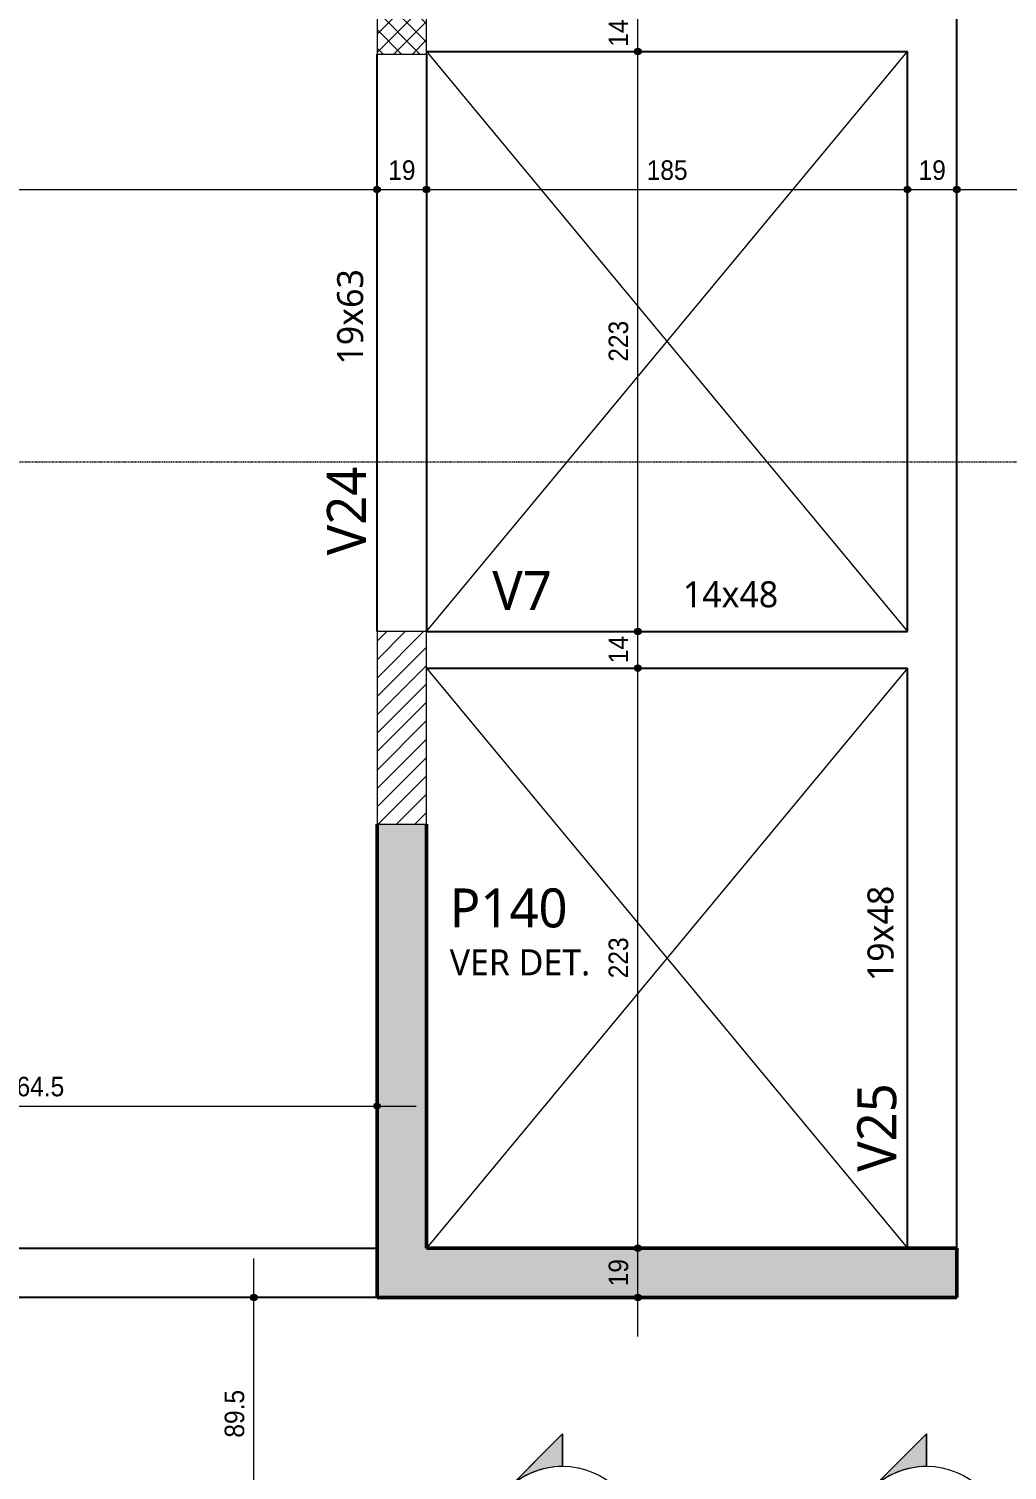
# Model space of a CAD drawing. Header units: centimetres. Extents: x -28 to 30806, y -3196 to 88064.
# Drawn here: x 2167 to 2543, y -93 to 461 of the extents above; entities that cross this region are included whole.
import ezdxf

# ---------------------------------------------------------------- set-up
doc = ezdxf.new("R2010")
doc.units = ezdxf.units.CM
doc.linetypes.add('Centro de 6 mm', pattern=[1.32, 0.6, -0.24, 0.24, -0.24])
for name, color, linetype, lineweight in [('A-ANNO-DIMS', 7, 'Continuous', 9), ('A-ANNO-DIMS-50', 7, 'Continuous', 9), ('A-DETL-GENF', 7, 'Continuous', 18), ('A-DETL-THIN', 7, 'Continuous', 25), ('G-ANNO-SYMB', 7, 'Continuous', 9), ('S-BEAM', 7, 'Continuous', 25), ('S-BEAM-IDEN', 7, 'Continuous', 9), ('S-COLS', 7, 'Continuous', 25), ('S-COLS-IDEN', 7, 'Continuous', 9)]:
    doc.layers.add(name, color=color, linetype=linetype, lineweight=lineweight)
doc.layers.add('A-DETL', color=7, linetype='Continuous', lineweight=18, true_color=0x00a600)
doc.styles.add('Arial', font='arial.ttf', dxfattribs={"width": 0.9, "height": 7.5})
doc.styles.add('Gadugi_1', font='gadugi.ttf', dxfattribs={"height": 10})
doc.styles.add('Gadugi_2', font='gadugi.ttf', dxfattribs={"height": 15})
doc.styles.add('Gadugi_3', font='gadugi.ttf', dxfattribs={"height": 0.2})
doc.dimstyles.new('PED_1_5mm_ESQ', dxfattribs={"dimscale": 30.48, "dimtxt": 7.651945, "dimasz": 0.328084, "dimexe": 0.246063, "dimexo": 0.246063, "dimgap": 0.049213, "dimtad": 1, "dimdec": 1, "dimrnd": 0.5, "dimdsep": 46, "dimtxsty": 'Arial', "dimblk1": 'DOTSMALL', "dimblk2": 'DOTSMALL', "dimsah": 1, "dimcen": 0.09, "dimdle": 0.492126, "dimazin": 0, "dimtfac": 1, "dimtdec": 4, "dimtix": 1, "dimtmove": 0, "dimatfit": 3, "dimfxl": 1, "dimtvp": 1, "dimtolj": 1, "dimtzin": 0, "dimarcsym": 2})

# ---------------------------------------------------------------- blocks, each defined once
blk = doc.blocks.new('PED_TAG_PILAR_R04 - PILAR VER DET_-2523782-PL H 001 - FORMA DO BARRILETE')
at = {"layer": 'S-COLS-IDEN', "insert": (0.115, -0.633), "char_height": 0.2, "width": 1.37089, "attachment_point": 1, "style": 'Gadugi_3'}
blk.add_mtext('VER DET.', dxfattribs=at)
blk = doc.blocks.new('Corte - M_Cabeça do corte - Preenchida-2060824-PL H 001 - FORMA DO BARRILETE')
at = {"layer": 'G-ANNO-SYMB'}
h = blk.add_hatch(color=256, dxfattribs=at)
edge = h.paths.add_edge_path(flags=0)
edge.add_line((-0.6, 0.849), (-0.6, 0.6))
edge.add_arc((-0.6, 0), 0.6, 90, 135)
edge.add_line((-1.024, 0.424), (-0.6, 0.849))
h = blk.add_hatch(color=256, dxfattribs=at)
edge = h.paths.add_edge_path(flags=0)
edge.add_line((-0.6, 0.849), (-0.176, 0.424))
edge.add_arc((-0.6, 0), 0.6, 45, 90)
edge.add_line((-0.6, 0.6), (-0.6, 0.849))
h = blk.add_hatch(color=256, dxfattribs=at)
edge = h.paths.add_edge_path(flags=0)
edge.add_line((-1.449, 0), (-1.024, 0.424))
edge.add_arc((-0.6, 0), 0.6, 135, 180)
edge.add_line((-1.2, 0), (-1.449, 0))
h = blk.add_hatch(color=256, dxfattribs=at)
edge = h.paths.add_edge_path(flags=0)
edge.add_line((0.249, 0), (0, 0))
edge.add_arc((-0.6, 0), 0.6, 360, 405)
edge.add_line((-0.176, 0.424), (0.249, 0))
for p, q in [((-0.6, 0.849), (-1.449, 0)), ((-0.6, 0.849), (-1.024, 0.424)), ((-0.6, 0.849), (0.249, 0)), ((-0.6, 0.6), (-0.6, 0.849)), ((-0.6, 0.849), (-0.6, 0.6)), ((-0.176, 0.424), (-0.6, 0.849)), ((-1.024, 0.424), (-1.449, 0)), ((0.249, 0), (-0.176, 0.424)), ((-1.449, 0), (-1.2, 0)), ((0, 0), (0.249, 0)), ((-1.2, 0), (-1.449, 0)), ((0, 0), (0.249, 0))]:
    blk.add_line(p, q, dxfattribs=at)
for start, end in [(360, 180), (90, 135), (45, 90), (135, 180), (360, 45), (180, 360)]:
    blk.add_arc((-0.6, 0), 0.6, start, end, dxfattribs=at)
blk = doc.blocks.new('DIMBLOCK8-PL H 001 - FORMA DO BARRILETE')
at = {"layer": 'A-ANNO-DIMS-50'}
h = blk.add_hatch(color=256, dxfattribs=at)
edge = h.paths.add_edge_path(flags=0)
edge.add_arc((1988.97, 399.02), 1.25, 0, 360)
h = blk.add_hatch(color=256, dxfattribs=at)
edge = h.paths.add_edge_path(flags=0)
edge.add_arc((2300.46, 399.02), 1.25, 0, 360)
for p, q in [((1988.97, 393.29), (1988.97, 406.52)), ((2300.46, 393.29), (2300.46, 406.52)), ((1988.97, 399.02), (2300.46, 399.02)), ((1988.97, 399.02), (1988.97, 393.29)), ((2300.46, 399.02), (2300.46, 393.29))]:
    blk.add_line(p, q, dxfattribs=at)
for centre in [(1988.97, 399.02), (2300.46, 399.02)]:
    blk.add_circle(centre, 1.25, dxfattribs=at)
at = {"layer": 'A-ANNO-DIMS-50', "color": 0, "insert": (2133.06, 410.26), "char_height": 7.5, "width": 27.9708, "attachment_point": 1, "line_spacing_factor": 0.941778, "style": 'Arial'}
blk.add_mtext('311.5', dxfattribs=at)
blk = doc.blocks.new('_DotSmall')
at = {"color": 0, "linetype": 'ByBlock', "const_width": 0.5}
blk.add_lwpolyline([(-0.0625, 0, 1), (0.0625, 0, 1)], format="xyb", close=True, dxfattribs=at)
blk = doc.blocks.new('DIMBLOCK9-PL H 001 - FORMA DO BARRILETE')
at = {"layer": 'A-ANNO-DIMS-50'}
h = blk.add_hatch(color=256, dxfattribs=at)
edge = h.paths.add_edge_path(flags=0)
edge.add_arc((2300.46, 399.02), 1.25, 0, 360)
h = blk.add_hatch(color=256, dxfattribs=at)
edge = h.paths.add_edge_path(flags=0)
edge.add_arc((2319.46, 399.02), 1.25, 0, 360)
for p, q in [((2300.46, 393.29), (2300.46, 406.52)), ((2319.46, 393.29), (2319.46, 406.52)), ((2300.46, 399.02), (2319.46, 399.02)), ((2300.46, 399.02), (2300.46, 393.29)), ((2319.46, 399.02), (2319.46, 393.29))]:
    blk.add_line(p, q, dxfattribs=at)
for centre in [(2300.46, 399.02), (2319.46, 399.02)]:
    blk.add_circle(centre, 1.25, dxfattribs=at)
at = {"layer": 'A-ANNO-DIMS-50', "color": 0, "insert": (2304.78, 410.26), "char_height": 7.5, "width": 12.4315, "attachment_point": 1, "line_spacing_factor": 0.941778, "style": 'Arial'}
blk.add_mtext('19', dxfattribs=at)
blk = doc.blocks.new('DIMBLOCK10-PL H 001 - FORMA DO BARRILETE')
at = {"layer": 'A-ANNO-DIMS-50'}
h = blk.add_hatch(color=256, dxfattribs=at)
edge = h.paths.add_edge_path(flags=0)
edge.add_arc((2319.46, 399.02), 1.25, 0, 360)
h = blk.add_hatch(color=256, dxfattribs=at)
edge = h.paths.add_edge_path(flags=0)
edge.add_arc((2504.46, 399.02), 1.25, 0, 360)
for p, q in [((2319.46, 393.29), (2319.46, 406.52)), ((2504.46, 393.29), (2504.46, 406.52)), ((2319.46, 399.02), (2504.46, 399.02)), ((2319.46, 399.02), (2319.46, 393.29)), ((2504.46, 399.02), (2504.46, 393.29))]:
    blk.add_line(p, q, dxfattribs=at)
for centre in [(2319.46, 399.02), (2504.46, 399.02)]:
    blk.add_circle(centre, 1.25, dxfattribs=at)
at = {"layer": 'A-ANNO-DIMS-50', "color": 0, "insert": (2404.19, 410.26), "char_height": 7.5, "width": 18.6472, "attachment_point": 1, "line_spacing_factor": 0.941778, "style": 'Arial'}
blk.add_mtext('185', dxfattribs=at)
blk = doc.blocks.new('DIMBLOCK11-PL H 001 - FORMA DO BARRILETE')
at = {"layer": 'A-ANNO-DIMS-50'}
h = blk.add_hatch(color=256, dxfattribs=at)
edge = h.paths.add_edge_path(flags=0)
edge.add_arc((2504.46, 399.02), 1.25, 0, 360)
h = blk.add_hatch(color=256, dxfattribs=at)
edge = h.paths.add_edge_path(flags=0)
edge.add_arc((2523.46, 399.02), 1.25, 0, 360)
for p, q in [((2504.46, 393.29), (2504.46, 406.52)), ((2523.46, 393.29), (2523.46, 406.52)), ((2504.46, 399.02), (2523.46, 399.02)), ((2504.46, 399.02), (2504.46, 393.29)), ((2523.46, 399.02), (2523.46, 393.29))]:
    blk.add_line(p, q, dxfattribs=at)
for centre in [(2504.46, 399.02), (2523.46, 399.02)]:
    blk.add_circle(centre, 1.25, dxfattribs=at)
at = {"layer": 'A-ANNO-DIMS-50', "color": 0, "insert": (2508.78, 410.26), "char_height": 7.5, "width": 12.4315, "attachment_point": 1, "line_spacing_factor": 0.941778, "style": 'Arial'}
blk.add_mtext('19', dxfattribs=at)
blk = doc.blocks.new('DIMBLOCK12-PL H 001 - FORMA DO BARRILETE')
at = {"layer": 'A-ANNO-DIMS-50'}
h = blk.add_hatch(color=256, dxfattribs=at)
edge = h.paths.add_edge_path(flags=0)
edge.add_arc((2523.46, 399.02), 1.25, 0, 360)
h = blk.add_hatch(color=256, dxfattribs=at)
edge = h.paths.add_edge_path(flags=0)
edge.add_arc((2740.96, 399.02), 1.25, 0, 360)
for p, q in [((2523.46, 393.29), (2523.46, 406.52)), ((2740.96, 393.29), (2740.96, 406.52)), ((2523.46, 399.02), (2740.96, 399.02)), ((2523.46, 399.02), (2523.46, 393.29)), ((2740.96, 399.02), (2740.96, 393.29))]:
    blk.add_line(p, q, dxfattribs=at)
for centre in [(2523.46, 399.02), (2740.96, 399.02)]:
    blk.add_circle(centre, 1.25, dxfattribs=at)
at = {"layer": 'A-ANNO-DIMS-50', "color": 0, "insert": (2620.56, 410.26), "char_height": 7.5, "width": 27.9708, "attachment_point": 1, "line_spacing_factor": 0.941778, "style": 'Arial'}
blk.add_mtext('217.5', dxfattribs=at)
blk = doc.blocks.new('DIMBLOCK53-PL H 001 - FORMA DO BARRILETE')
at = {"layer": 'A-ANNO-DIMS-50'}
h = blk.add_hatch(color=256, dxfattribs=at)
edge = h.paths.add_edge_path(flags=0)
edge.add_arc((2253.11, -26.88), 1.25, 0, 360)
h = blk.add_hatch(color=256, dxfattribs=at)
edge = h.paths.add_edge_path(flags=0)
edge.add_arc((2253.11, -116.45), 1.25, 0, 360)
for p, q in [((2253.11, -116.45), (2253.11, -11.88)), ((2258.84, -26.88), (2245.61, -26.88)), ((2253.11, -26.88), (2258.84, -26.88)), ((2258.84, -116.45), (2245.61, -116.45)), ((2253.11, -116.45), (2258.84, -116.45))]:
    blk.add_line(p, q, dxfattribs=at)
for centre in [(2253.11, -26.88), (2253.11, -116.45)]:
    blk.add_circle(centre, 1.25, dxfattribs=at)
at = {"layer": 'A-ANNO-DIMS-50', "color": 0, "insert": (2241.87, -80.73), "char_height": 7.5, "width": 21.7551, "attachment_point": 1, "rotation": 90, "line_spacing_factor": 0.941778, "style": 'Arial'}
blk.add_mtext('89.5', dxfattribs=at)
blk = doc.blocks.new('DIMBLOCK72-PL H 001 - FORMA DO BARRILETE')
at = {"layer": 'A-ANNO-DIMS-50'}
h = blk.add_hatch(color=256, dxfattribs=at)
edge = h.paths.add_edge_path(flags=0)
edge.add_arc((2400.77, -7.88), 1.25, 0, 360)
h = blk.add_hatch(color=256, dxfattribs=at)
edge = h.paths.add_edge_path(flags=0)
edge.add_arc((2400.77, -26.88), 1.25, 0, 360)
for p, q in [((2406.51, -7.88), (2393.27, -7.88)), ((2400.77, -41.88), (2400.77, -7.88)), ((2400.77, -7.88), (2406.51, -7.88)), ((2406.51, -26.88), (2393.27, -26.88)), ((2400.77, -26.88), (2406.51, -26.88))]:
    blk.add_line(p, q, dxfattribs=at)
for centre in [(2400.77, -7.88), (2400.77, -26.88)]:
    blk.add_circle(centre, 1.25, dxfattribs=at)
at = {"layer": 'A-ANNO-DIMS-50', "color": 0, "insert": (2389.54, -22.56), "char_height": 7.5, "width": 12.4315, "attachment_point": 1, "rotation": 90, "line_spacing_factor": 0.941778, "style": 'Arial'}
blk.add_mtext('19', dxfattribs=at)
blk = doc.blocks.new('DIMBLOCK73-PL H 001 - FORMA DO BARRILETE')
at = {"layer": 'A-ANNO-DIMS-50'}
h = blk.add_hatch(color=256, dxfattribs=at)
edge = h.paths.add_edge_path(flags=0)
edge.add_arc((2400.77, 215.12), 1.25, 0, 360)
h = blk.add_hatch(color=256, dxfattribs=at)
edge = h.paths.add_edge_path(flags=0)
edge.add_arc((2400.77, -7.88), 1.25, 0, 360)
for p, q in [((2406.51, 215.12), (2393.27, 215.12)), ((2400.77, -7.88), (2400.77, 215.12)), ((2400.77, 215.12), (2406.51, 215.12)), ((2406.51, -7.88), (2393.27, -7.88)), ((2400.77, -7.88), (2406.51, -7.88))]:
    blk.add_line(p, q, dxfattribs=at)
for centre in [(2400.77, 215.12), (2400.77, -7.88)]:
    blk.add_circle(centre, 1.25, dxfattribs=at)
at = {"layer": 'A-ANNO-DIMS-50', "color": 0, "insert": (2389.54, 95.85), "char_height": 7.5, "width": 18.6472, "attachment_point": 1, "rotation": 90, "line_spacing_factor": 0.941778, "style": 'Arial'}
blk.add_mtext('223', dxfattribs=at)
blk = doc.blocks.new('DIMBLOCK74-PL H 001 - FORMA DO BARRILETE')
at = {"layer": 'A-ANNO-DIMS-50'}
h = blk.add_hatch(color=256, dxfattribs=at)
edge = h.paths.add_edge_path(flags=0)
edge.add_arc((2400.77, 229.12), 1.25, 0, 360)
h = blk.add_hatch(color=256, dxfattribs=at)
edge = h.paths.add_edge_path(flags=0)
edge.add_arc((2400.77, 215.12), 1.25, 0, 360)
for p, q in [((2406.51, 229.12), (2393.27, 229.12)), ((2400.77, 215.12), (2400.77, 229.12)), ((2400.77, 229.12), (2406.51, 229.12)), ((2406.51, 215.12), (2393.27, 215.12)), ((2400.77, 215.12), (2406.51, 215.12))]:
    blk.add_line(p, q, dxfattribs=at)
for centre in [(2400.77, 229.12), (2400.77, 215.12)]:
    blk.add_circle(centre, 1.25, dxfattribs=at)
at = {"layer": 'A-ANNO-DIMS-50', "color": 0, "insert": (2389.54, 216.94), "char_height": 7.5, "width": 12.4315, "attachment_point": 1, "rotation": 90, "line_spacing_factor": 0.941778, "style": 'Arial'}
blk.add_mtext('14', dxfattribs=at)
blk = doc.blocks.new('DIMBLOCK75-PL H 001 - FORMA DO BARRILETE')
at = {"layer": 'A-ANNO-DIMS-50'}
h = blk.add_hatch(color=256, dxfattribs=at)
edge = h.paths.add_edge_path(flags=0)
edge.add_arc((2400.77, 452.12), 1.25, 0, 360)
h = blk.add_hatch(color=256, dxfattribs=at)
edge = h.paths.add_edge_path(flags=0)
edge.add_arc((2400.77, 229.12), 1.25, 0, 360)
for p, q in [((2406.51, 452.12), (2393.27, 452.12)), ((2400.77, 229.12), (2400.77, 452.12)), ((2400.77, 452.12), (2406.51, 452.12)), ((2406.51, 229.12), (2393.27, 229.12)), ((2400.77, 229.12), (2406.51, 229.12))]:
    blk.add_line(p, q, dxfattribs=at)
for centre in [(2400.77, 452.12), (2400.77, 229.12)]:
    blk.add_circle(centre, 1.25, dxfattribs=at)
at = {"layer": 'A-ANNO-DIMS-50', "color": 0, "insert": (2389.54, 332.85), "char_height": 7.5, "width": 18.6472, "attachment_point": 1, "rotation": 90, "line_spacing_factor": 0.941778, "style": 'Arial'}
blk.add_mtext('223', dxfattribs=at)
blk = doc.blocks.new('DIMBLOCK76-PL H 001 - FORMA DO BARRILETE')
at = {"layer": 'A-ANNO-DIMS-50'}
h = blk.add_hatch(color=256, dxfattribs=at)
edge = h.paths.add_edge_path(flags=0)
edge.add_arc((2400.77, 466.12), 1.25, 0, 360)
h = blk.add_hatch(color=256, dxfattribs=at)
edge = h.paths.add_edge_path(flags=0)
edge.add_arc((2400.77, 452.12), 1.25, 0, 360)
for p, q in [((2406.51, 466.12), (2393.27, 466.12)), ((2400.77, 452.12), (2400.77, 466.12)), ((2400.77, 466.12), (2406.51, 466.12)), ((2406.51, 452.12), (2393.27, 452.12)), ((2400.77, 452.12), (2406.51, 452.12))]:
    blk.add_line(p, q, dxfattribs=at)
for centre in [(2400.77, 466.12), (2400.77, 452.12)]:
    blk.add_circle(centre, 1.25, dxfattribs=at)
at = {"layer": 'A-ANNO-DIMS-50', "color": 0, "insert": (2389.54, 453.94), "char_height": 7.5, "width": 12.4315, "attachment_point": 1, "rotation": 90, "line_spacing_factor": 0.941778, "style": 'Arial'}
blk.add_mtext('14', dxfattribs=at)
blk = doc.blocks.new('DIMBLOCK103-PL H 001 - FORMA DO BARRILETE')
at = {"layer": 'A-ANNO-DIMS-50'}
h = blk.add_hatch(color=256, dxfattribs=at)
edge = h.paths.add_edge_path(flags=0)
edge.add_arc((2035.95, 46.76), 1.25, 0, 360)
h = blk.add_hatch(color=256, dxfattribs=at)
edge = h.paths.add_edge_path(flags=0)
edge.add_arc((2300.46, 46.76), 1.25, 0, 360)
for p, q in [((2035.95, 28.86), (2035.95, 54.26)), ((2300.46, 41.02), (2300.46, 54.26)), ((2035.95, 46.76), (2315.46, 46.76)), ((2035.95, 46.76), (2035.95, 28.86)), ((2300.46, 46.76), (2300.46, 41.02))]:
    blk.add_line(p, q, dxfattribs=at)
for centre in [(2035.95, 46.76), (2300.46, 46.76)]:
    blk.add_circle(centre, 1.25, dxfattribs=at)
at = {"layer": 'A-ANNO-DIMS-50', "color": 0, "insert": (2156.55, 57.99), "char_height": 7.5, "width": 27.9708, "attachment_point": 1, "line_spacing_factor": 0.941778, "style": 'Arial'}
blk.add_mtext('264.5', dxfattribs=at)

msp = doc.modelspace()

# ---------------------------------------------------------------- hatches: boundary and pattern name
at = {"layer": 'A-DETL-GENF', "true_color": 0x0000ff}
h = msp.add_hatch(dxfattribs=at)
h.set_pattern_fill('FP_2', color=5, style=0, pattern_type=2)
h.set_pattern_definition([(45, (2647.826, 0), (-3.535534, 3.535534), []), (135, (2647.826, 0), (-3.535534, -3.535534), [])])
h.paths.add_polyline_path([(2319.46, 451.12), (2319.46, 688.12), (2523.46, 688.12), (2523.46, 707.12), (2300.46, 707.12), (2300.46, 451.12)], flags=0)
at = {"layer": 'A-DETL-GENF', "true_color": 0x808080}
h = msp.add_hatch(dxfattribs=at)
h.set_pattern_fill('FP_1', color=8, style=0, pattern_type=2)
h.set_pattern_definition([(45, (2647.826, 0), (-3.535534, 3.535534), [])])
h.paths.add_polyline_path([(2300.46, 155.12), (2319.46, 155.12), (2319.46, 229.12), (2300.46, 229.12), (2300.46, 161.41)], flags=0)
at = {"layer": 'S-COLS', "true_color": 0x808080}
msp.add_hatch(color=8, dxfattribs=at).paths.add_polyline_path([(2523.46, -26.88), (2523.46, -7.88), (2319.46, -7.88), (2319.46, 155.12), (2300.46, 155.12), (2300.46, -26.88), (2513.96, -26.88)], flags=0)

# ---------------------------------------------------------------- linework, layer by layer
at = {"layer": 'A-DETL', "color": 7}
for p, q in [((2300.46, 707.12), (2300.46, 451.12)), ((2319.46, 451.12), (2319.46, 688.12)), ((2300.46, 451.12), (2319.46, 451.12)), ((2319.46, 452.12), (2504.46, 229.12)), ((2319.46, 229.12), (2504.46, 452.12)), ((2319.46, 229.12), (2300.46, 229.12)), ((2300.46, 229.12), (2300.46, 155.12)), ((2319.46, 155.12), (2319.46, 229.12)), ((2319.46, 215.12), (2504.46, -7.88)), ((2504.46, 215.12), (2319.46, -7.88)), ((2300.46, 155.12), (2319.46, 155.12))]:
    msp.add_line(p, q, dxfattribs=at)
at = {"layer": 'A-DETL-THIN', "lineweight": 50}
msp.add_line((2300.46, -7.88), (2300.46, -26.88), dxfattribs=at)
at = {"layer": 'G-ANNO-SYMB', "linetype": 'Centro de 6 mm'}
msp.add_line((777.66, 294.37), (4106.64, 294.37), dxfattribs=at)
at = {"layer": 'S-BEAM'}
for p, q in [((2523.46, -7.88), (2523.46, 688.12)), ((2300.46, 229.12), (2300.46, 451.12)), ((2319.46, 452.12), (2504.46, 452.12)), ((2319.46, 451.12), (2319.46, 229.12)), ((2504.46, 229.12), (2504.46, 452.12)), ((2319.46, 229.12), (2504.46, 229.12)), ((2319.46, 215.12), (2504.46, 215.12)), ((2504.46, -7.88), (2504.46, 215.12)), ((1794.46, -7.88), (2300.46, -7.88)), ((2300.46, -26.88), (1794.46, -26.88))]:
    msp.add_line(p, q, dxfattribs=at)
at = {"layer": 'S-COLS', "lineweight": 50}
for p, q in [((2300.46, -7.88), (2300.46, 155.12)), ((2319.46, 155.12), (2319.46, -7.88)), ((2319.46, -7.88), (2523.46, -7.88)), ((2523.46, -7.88), (2523.46, -26.88)), ((2523.46, -26.88), (2300.46, -26.88))]:
    msp.add_line(p, q, dxfattribs=at)

# ---------------------------------------------------------------- block references
at = {"layer": 'G-ANNO-SYMB', "extrusion": (0, 0, -1), "xscale": 49.99999999999998, "yscale": 49.99999999999998, "zscale": 49.99999999999998, "rotation": 270.0000000000003}
for p in [(-2371.8, -151.7), (-2511.8, -151.7)]:
    msp.add_blockref('Corte - M_Cabeça do corte - Preenchida-2060824-PL H 001 - FORMA DO BARRILETE', p, dxfattribs=at)
at = {"layer": 'S-COLS-IDEN', "xscale": 49.99999999999998, "yscale": 49.99999999999998, "zscale": 49.99999999999998}
msp.add_blockref('PED_TAG_PILAR_R04 - PILAR VER DET_-2523782-PL H 001 - FORMA DO BARRILETE', (2322.67, 138.63), dxfattribs=at)

# ---------------------------------------------------------------- texts
at = {"layer": 'S-BEAM-IDEN', "attachment_point": 1, "rotation": 90}
for s, insert, char_height, width, style in [('19x63', (2285.12, 331.75), 10, 44.8945, 'Gadugi_1'), ('V24', (2281.19, 258.45), 15, 44.0928, 'Gadugi_2'), ('19x48', (2489.12, 94.75), 10, 44.8945, 'Gadugi_1'), ('V25', (2485.19, 21.45), 15, 44.0928, 'Gadugi_2')]:
    msp.add_mtext(s, dxfattribs=dict(at, insert=insert, char_height=char_height, width=width, style=style))
at = {"layer": 'S-BEAM-IDEN', "attachment_point": 1}
for s, insert, char_height, width, style in [('V7', (2344.79, 252.39), 15, 30.0633, 'Gadugi_2'), ('14x48', (2418.09, 248.46), 10, 44.8945, 'Gadugi_1')]:
    msp.add_mtext(s, dxfattribs=dict(at, insert=insert, char_height=char_height, width=width, style=style))
at = {"layer": 'S-COLS-IDEN', "insert": (2328.41, 130.39), "char_height": 15, "width": 56.519, "attachment_point": 1, "style": 'Gadugi_2'}
msp.add_mtext('P140', dxfattribs=at)

# ---------------------------------------------------------------- dimensions: what is measured, and where the dimension line sits
at = {"layer": 'A-ANNO-DIMS'}
for base, p1, p2, override, picture, middle in [((2400.77, 466.12), (2399.01, 452.12), (2399.01, 466.12), {"dimpost": '<>', "dimfxl": 14}, 'DIMBLOCK76-PL H 001 - FORMA DO BARRILETE', (2395.51, 459.12)), ((2400.77, 452.12), (2399.01, 229.12), (2399.01, 452.12), {"dimpost": '<>', "dimfxl": 223.000007}, 'DIMBLOCK75-PL H 001 - FORMA DO BARRILETE', (2395.44, 340.62)), ((2400.77, 229.12), (2399.01, 215.12), (2399.01, 229.12), {"dimpost": '<>', "dimfxl": 14}, 'DIMBLOCK74-PL H 001 - FORMA DO BARRILETE', (2395.51, 222.12)), ((2400.77, 215.12), (2399.01, -7.88), (2399.01, 215.12), {"dimpost": '<>', "dimfxl": 222.999993}, 'DIMBLOCK73-PL H 001 - FORMA DO BARRILETE', (2395.44, 103.62)), ((2400.77, -7.88), (2399.01, -26.88), (2399.01, -7.88), {"dimpost": '<>', "dimfxl": 19}, 'DIMBLOCK72-PL H 001 - FORMA DO BARRILETE', (2395.44, -17.38)), ((2253.11, -26.88), (2251.34, -116.45), (2251.34, -26.88), {"dimpost": '<>', "dimfxl": 89.568642}, 'DIMBLOCK53-PL H 001 - FORMA DO BARRILETE', (2247.78, -71.67))]:
    dim = msp.add_linear_dim(base=base, p1=p1, p2=p2, angle=90, dimstyle='PED_1_5mm_ESQ', override=override, dxfattribs=at)
    dim.commit()
    dim.dimension.update_dxf_attribs({"geometry": picture, "text_midpoint": middle})
for base, p1, p2, override, picture, middle in [((2300.46, 399.02), (1988.97, 400.79), (2300.46, 400.79), {"dimpost": '<>', "dimfxl": 311.49548}, 'DIMBLOCK8-PL H 001 - FORMA DO BARRILETE', (2144.71, 404.35)), ((2319.46, 399.02), (2300.46, 400.79), (2319.46, 400.79), {"dimpost": '<>', "dimfxl": 19}, 'DIMBLOCK9-PL H 001 - FORMA DO BARRILETE', (2309.96, 404.35)), ((2504.46, 399.02), (2319.46, 400.79), (2504.46, 400.79), {"dimpost": '<>', "dimfxl": 185}, 'DIMBLOCK10-PL H 001 - FORMA DO BARRILETE', (2411.96, 404.35)), ((2523.46, 399.02), (2504.46, 400.79), (2523.46, 400.79), {"dimpost": '<>', "dimfxl": 19}, 'DIMBLOCK11-PL H 001 - FORMA DO BARRILETE', (2513.96, 404.35)), ((2740.96, 399.02), (2523.46, 400.79), (2740.96, 400.79), {"dimpost": '<>', "dimfxl": 217.5}, 'DIMBLOCK12-PL H 001 - FORMA DO BARRILETE', (2632.21, 404.35)), ((2300.46, 46.76), (2035.95, 21.36), (2300.46, 48.52), {"dimpost": '<>', "dimfxl": 265.902879}, 'DIMBLOCK103-PL H 001 - FORMA DO BARRILETE', (2168.21, 52.09))]:
    dim = msp.add_linear_dim(base=base, p1=p1, p2=p2, dimstyle='PED_1_5mm_ESQ', override=override, dxfattribs=at)
    dim.commit()
    dim.dimension.update_dxf_attribs({"geometry": picture, "text_midpoint": middle})

doc.saveas('drawing.dxf')
